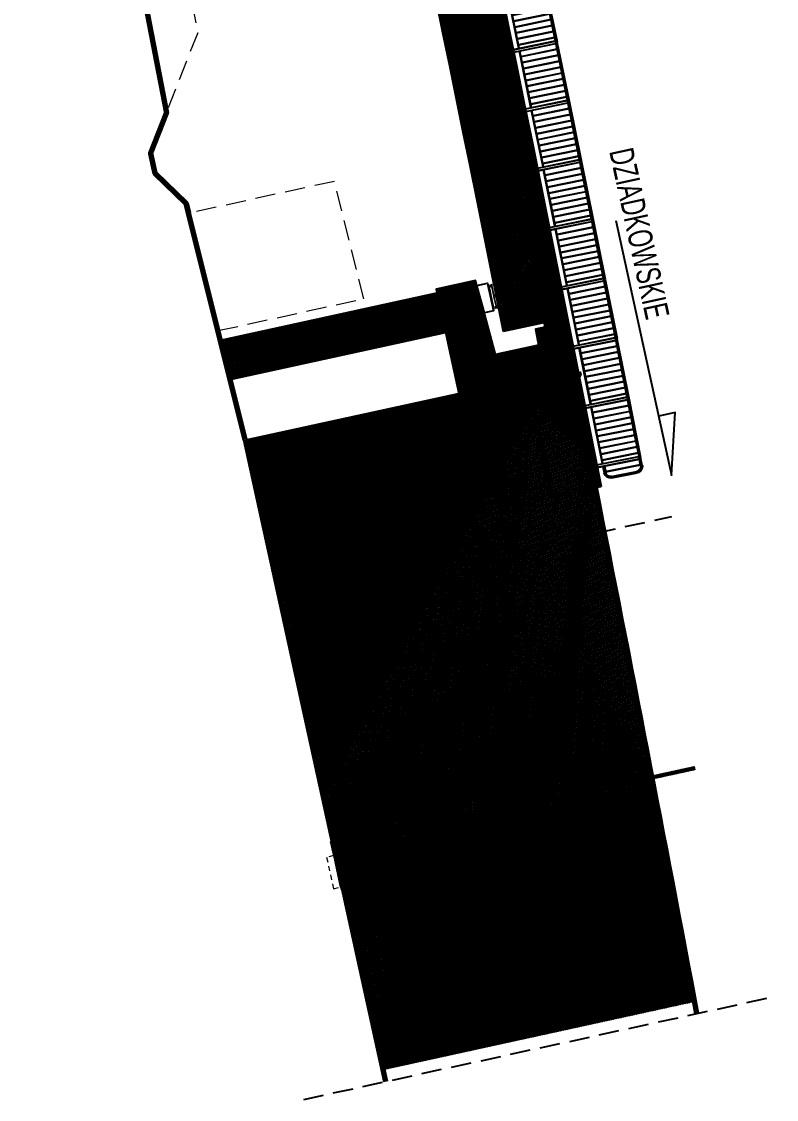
# Model space of a CAD drawing. Header units: metres. Extents: x 8416582 to 8417409, y 5771873 to 5772737.
# Drawn here: x 8416877.76 to 8416896.48, y 5772224.93 to 5772251.65 of the extents above; entities that cross this region are included whole.
import ezdxf

# ---------------------------------------------------------------- set-up
doc = ezdxf.new("R2010")
doc.units = ezdxf.units.M
doc.linetypes.add('DASHED', pattern=[0.75, 0.5, -0.25])
doc.linetypes.add('HIDDEN', pattern=[0.375, 0.25, -0.125])
for name, color, linetype in [('AII_M_balustrady', 8, 'Continuous'), ('AII_M_konstrukcja beton', 3, 'Continuous'), ('AII_M_opisy kierunki', 1, 'Continuous'), ('AII_M_podpory', 1, 'Continuous'), ('AII_M_schody', 7, 'Continuous'), ('AII_M_wyposażenie', 8, 'Continuous')]:
    doc.layers.add(name, color=color, linetype=linetype)
for name, color, linetype, lineweight in [('AII_M_konstrukcja 0.09', 6, 'Continuous', 9), ('AII_M_konstrukcja 0.25', 1, 'Continuous', 25), ('AII_M_kreskowanie', 8, 'Continuous', 0), ('AII_M_kreskowanie skarp', 8, 'Continuous', 0), ('AII_M_linie przerywane', 9, 'DASHED', 18), ('AII_M_nawierzchnia', 9, 'Continuous', 18), ('AII_M_skrajnia', 9, 'DASHED', 18), ('AII_M_teren projektowany', 4, 'Continuous', 70), ('AII_M_wymiary', 1, 'Continuous', 25), ('AII_M_wyposazenie', 1, 'Continuous', 25)]:
    doc.layers.add(name, color=color, linetype=linetype, lineweight=lineweight)
doc.styles.add('CDMSTYLE', font='CDMSIMPL.shx', dxfattribs={"width": 0.7, "bigfont": 'CDMBIGPL.shx'})
pattern_1 = [(327.3200789319986, (8416670.34808009, 5772229.486566445), (0.01714326598481546, 0.02672397671331626), []), (57.32007893199864, (8416670.34808009, 5772229.486566445), (-0.02672397671331625, 0.01714326598481546), [])]
pattern_2 = [(327.3200789319986, (8416685.994921481, 5772157.348133698), (0.01714326598481546, 0.02672397671331626), []), (57.32007893199864, (8416685.994921481, 5772157.348133698), (-0.02672397671331625, 0.01714326598481546), [])]
pattern_3 = [(327.3200789319986, (8416672.33843919, 5772224.031028537), (0.01714326598481545, 0.02672397671331625), []), (57.32007893199859, (8416672.33843919, 5772224.031028537), (-0.02672397671331625, 0.01714326598481545), [])]
pattern_4 = [(353.9685371248761, (8416672.33843919, 5772224.031028537), (0.003336117599007803, 0.031574242973753), []), (83.96853712487615, (8416672.33843919, 5772224.031028537), (-0.031574242973753, 0.003336117599007805), [])]

# ---------------------------------------------------------------- blocks, each defined once
blk = doc.blocks.new('*U208')
at = {"layer": 'AII_M_opisy kierunki', "color": 0, "lineweight": -2}
blk.add_lwpolyline([(-32.33854440901595, -4.559509416240481e-09), (0, 0), (-7.499999993015079, 2.099999998463323), (-7.499999993015079, 2.099999998463323), (-7.49999999650754, -3.492454809598492e-09)], dxfattribs=at)
at = {"layer": 'AII_M_opisy kierunki', "color": 2, "lineweight": -2, "style": 'CDMSTYLE', "width": 0.7}
blk.add_attdef('KIERUNEK', (-40.89999999484444, 0.9999999986605992), '', height=3, dxfattribs=at)
blk = doc.blocks.new('Łożysko_garnkowe')
at = {"layer": 'AII_M_podpory', "color": 0, "linetype": 'Continuous', "lineweight": -2, "ltscale": 0.01}
for p, q in [((-0.3099999987241213, -4.811829823481162e-10), (0.3099999987241213, 4.811829545925406e-10)), ((0.3099999987241213, 4.811829545925406e-10), (0.3099999991944389, -0.04299999960381132)), ((-0.3099999982538036, -0.04300000056617723), (-0.3099999987241213, -4.811829823481162e-10)), ((-0.02999999922595438, -0.04300000013156043), (-0.3099999982538036, -0.04300000056617723)), ((-0.3009999976371174, -0.0490000005380281), (-0.3009999984846206, -0.04300000069190565)), ((-0.3009999976371174, -0.0490000005380281), (-0.0329999992328344, -0.0489999999357731)), ((-0.2599999979497668, -0.08499999987708355), (-0.299999997544796, -0.08499999993917175)), ((-0.2999999981423944, -0.1499999995139247), (-0.299999997544796, -0.08499999993917175)), ((-0.2999999981423944, -0.1499999995139247), (0.2999999985770112, -0.1499999995139247)), ((-0.2919999988411657, -0.05200000058681732), (-0.2449999988047792, -0.05200000093295878)), ((-0.2919999981193909, -0.06700000020212299), (-0.2919999988411657, -0.05200000058681732)), ((-0.2919999981193909, -0.06700000020212299), (-0.2569999987065709, -0.06700000038062627)), ((-0.2799999977472815, -0.08499999990812766), (-0.2799999984271466, -0.06700000036976089)), ((-0.2599999979497668, -0.08499999987708355), (-0.2569999989580277, -0.08499999991899272)), ((-0.2599999983797272, -0.1379999997595922), (-0.2599999979497668, -0.08499999987708355)), ((-0.2599999986404974, -0.09000000005929251), (-0.2569999987174363, -0.09000000010120199)), ((0.2599999985535735, -0.1140000004992796), (-0.2599999980444511, -0.1139999994437814)), ((-0.2599999983797272, -0.1379999997595922), (0.25999999914962, -0.1379999989524465)), ((-0.2569999987174363, -0.09000000010120199), (-0.2569999987065709, -0.06700000038062627)), ((-0.2449999979153666, -0.05500000085602016), (-0.2449999987628697, -0.04900000100989771)), ((-0.04399999934498507, -0.05500000086998988), (-0.2449999979153666, -0.05500000085602016)), ((-0.04400000023439771, -0.05200000094692853), (-0.04399999926116582, -0.04900000009254563)), ((-0.04400000023439771, -0.05200000094692853), (-0.02499999916947354, -0.05199999966015219)), ((-0.04400000023439771, -0.05200000094692853), (-0.04399999938689455, -0.05800000079305097)), ((0.04399999990843469, -0.05799999953887046), (-0.04399999938689455, -0.05800000079305097)), ((-0.03299999914901545, -0.04300000008965095), (-0.0329999992328344, -0.0489999999357731)), ((0.02999999993143048, -0.01650000092725308), (-0.03000000039243528, -0.01650000008906297)), ((-0.03000000039243528, -0.01650000008906297), (-0.02999999922595438, -0.04300000013156043)), ((-0.02499999996963484, -0.02150000096200287), (-0.02999999922052169, -0.02150000027127255)), ((-0.02499999851521969, -0.03849999954071642), (-0.02999999962875107, -0.0384999997813076)), ((0.02499999998981299, -0.02150000041873171), (-0.02499999996963484, -0.02150000096200287)), ((-0.02499999996963484, -0.02150000096200287), (-0.02499999916947354, -0.05199999966015219)), ((0.02499999998981299, -0.02150000041873171), (0.03000000017202256, -0.02149999924681814)), ((0.02499999998981299, -0.02150000041873171), (0.02499999985865188, -0.05200000004820284)), ((0.02499999958158362, -0.03849999992876678), (0.02999999976379258, -0.0385000006194974)), ((0.04399999999225364, -0.05199999969274831), (0.02499999985865188, -0.05200000004820284)), ((0.02999999993143048, -0.01650000092725308), (0.03000000016658927, -0.04300000096975024)), ((0.3099999991944389, -0.04299999960381132), (0.03000000016658927, -0.04300000096975024)), ((0.03300000008965066, -0.04300000008033759), (0.0330000000058317, -0.04899999992645974)), ((0.3009999984101143, -0.04900000025552685), (0.0330000000058317, -0.04899999992645974)), ((0.04399999999225364, -0.05199999969274831), (0.04400000003416311, -0.04899999976968722)), ((0.04399999999225364, -0.05199999969274831), (0.04399999990843469, -0.05799999953887046)), ((0.2449999985207257, -0.0549999996297791), (0.04399999995034416, -0.05499999961580937)), ((0.2449999985207257, -0.0549999996297791), (0.2449999986045446, -0.04899999978365695)), ((0.2919999985990215, -0.05200000005285951), (0.2449999994939572, -0.05199999970671833)), ((0.2919999983894742, -0.06699999966816489), (0.2569999989766538, -0.06700000042098372)), ((0.2569999998971106, -0.09000000014155975), (0.2569999989766538, -0.06700000042098372)), ((0.2599999986482584, -0.08499999906993755), (0.256999998725197, -0.08499999995935018)), ((0.2599999988888496, -0.09000000018346893), (0.2569999998971106, -0.09000000014155975)), ((0.2599999986482584, -0.08499999906993755), (0.2999999991746098, -0.08499999900784964)), ((0.25999999914962, -0.1379999989524465), (0.2599999986482584, -0.08499999906993755)), ((0.2799999984457731, -0.08499999903889344), (0.2799999986972299, -0.06699999950052699)), ((0.2919999983894742, -0.06699999966816489), (0.2919999985990215, -0.05200000005285951)), ((0.2999999985770112, -0.1499999995139247), (0.2999999991746098, -0.08499999900784964)), ((0.3009999984101143, -0.04900000025552685), (0.3009999984939336, -0.0429999994780826))]:
    blk.add_line(p, q, dxfattribs=at)
blk = doc.blocks.new('*U285')
at = {"layer": 'AII_M_konstrukcja 0.09'}
blk.add_lwpolyline([(0, 0), (-4.440889490697764e-06, 0.5998903568771993)], dxfattribs=at)
blk = doc.blocks.new('*U286')
at = {"layer": 'AII_M_konstrukcja 0.09', "color": 0, "linetype": 'ByBlock', "lineweight": -2, "transparency": 16777216}
for p, rotation in [((8419874.874146769, 5772253.223865019), 254.9554988798869), ((8419874.61426607, 5772252.258224307), 254.9185338608501), ((8419874.353762431, 5772251.292751458), 254.8815688418231), ((8419874.092635961, 5772250.327446879), 254.844603822806), ((8419873.830886766, 5772249.362310968), 254.8076388037889), ((8419873.56851496, 5772248.397344129), 254.7706737847521), ((8419873.30552065, 5772247.432546765), 254.7337087657054), ((8419873.041903943, 5772246.467919273), 254.6967437466685), ((8419872.777664952, 5772245.503462058), 254.6597787276318), ((8419872.512803784, 5772244.53917552), 254.6228137085949), ((8419872.247320551, 5772243.57506006), 254.585848689558)]:
    blk.add_blockref('*U285', p, dxfattribs=dict(at, rotation=rotation))
blk = doc.blocks.new('*U280')
at = {"layer": 'AII_M_schody', "color": 0, "linetype": 'Continuous', "lineweight": 5, "ltscale": 0.5}
blk.add_line((0.3999999359249499, -8.099999999534337), (-0.4000000629574604, -8.099999937446174), dxfattribs=at)
at = {"layer": 'AII_M_schody', "color": 0, "linetype": 'HIDDEN', "lineweight": 5, "ltscale": 0.5}
for p, q in [((-0.4000000629574604, -8.099999937446174), (-0.400000063888783, -8.279999937446174)), ((-0.400000063888783, -8.279999937446174), (0.3999999359249499, -8.279999999534338)), ((0.3999999359249499, -8.279999999534338), (0.3999999359249499, -8.099999999534337))]:
    blk.add_line(p, q, dxfattribs=at)
at = {"layer": 'AII_M_schody', "color": 0, "linetype": 'Continuous', "lineweight": 5}
for points in [[(-0.6499999934621099, 1.100000067210438), (-0.5699999934621098, 1.100000067210438), (-0.5700000560470436, -7.919999885447328), (-0.6500000560470437, -7.919999885447328)], [(-0.4600000577101259, -8.099999969421578), (-0.4599999934621097, 6.721043765978152e-08), (-0.3999999999068651, 6.255382611897176e-08), (-0.4000000622922298, -8.099999905470767)], [(0.3999999989755452, -0.1799999995343387), (0.400000000093135, 4.656612873077393e-10), (-0.3999999999068651, 6.255382611897176e-08), (-0.4000000008381877, -0.1799999374461739)], [(0.4599999245574923, -8.100000001862643), (0.4600000055693094, -4.190951585769653e-09), (0.3999999989755452, 4.656612873077393e-10), (0.3999999188950515, -8.09999999720603)], [(0.4000000003725289, -0.3599999995343388), (0.4000000014901187, -0.1799999995343388), (-0.3999999985098813, -0.1799999374461739), (-0.3999999994412039, -0.3599999374461739)], [(0.3999999994412063, -0.5399999995343387), (0.4000000005587961, -0.3599999995343388), (-0.3999999994412039, -0.3599999374461739), (-0.4000000003725265, -0.5399999374461739)], [(0.3999999979510889, -0.7199999995343387), (0.3999999990686787, -0.5399999995343387), (-0.4000000009313214, -0.5399999374461739), (-0.400000001862644, -0.7199999374461739)], [(0.3999999964609714, -0.8999999995343386), (0.3999999975785612, -0.7199999995343387), (-0.4000000024214388, -0.7199999374461739), (-0.4000000033527614, -0.8999999374461738)], [(0.3999999949708539, -1.079999999534339), (0.3999999960884437, -0.8999999995343388), (-0.4000000039115563, -0.899999937446174), (-0.4000000048428789, -1.079999937446174)], [(0.3999999934807364, -1.259999999534339), (0.3999999945983262, -1.079999999534339), (-0.4000000054016738, -1.079999937446174), (-0.4000000063329964, -1.259999937446174)], [(0.399999991990619, -1.439999999534339), (0.3999999931082088, -1.259999999534339), (-0.4000000068917913, -1.259999937446174), (-0.4000000078231138, -1.439999937446174)], [(0.3999999905005015, -1.619999999534339), (0.3999999916180913, -1.439999999534339), (-0.4000000083819087, -1.439999937446174), (-0.4000000093132313, -1.619999937446174)], [(0.399999989010384, -1.799999999534339), (0.3999999901279738, -1.619999999534339), (-0.4000000098720262, -1.619999937446174), (-0.4000000108033488, -1.799999937446174)], [(0.3999999875202666, -1.979999999534339), (0.3999999886378564, -1.799999999534339), (-0.4000000113621437, -1.799999937446174), (-0.4000000122934663, -1.979999937446174)], [(0.3999999860301491, -2.159999999534339), (0.3999999871477389, -1.979999999534339), (-0.4000000128522612, -1.979999937446174), (-0.4000000137835837, -2.159999937446174)], [(0.3999999845400316, -2.339999999534339), (0.3999999856576214, -2.159999999534338), (-0.4000000143423786, -2.159999937446174), (-0.4000000152737012, -2.339999937446174)], [(0.3999999830499141, -2.519999999534338), (0.3999999841675039, -2.339999999534339), (-0.4000000158324961, -2.339999937446174), (-0.4000000167638187, -2.519999937446173)], [(0.3999999815597967, -2.699999999534339), (0.3999999826773865, -2.519999999534339), (-0.4000000173226136, -2.519999937446174), (-0.4000000182539362, -2.699999937446174)], [(0.3999999800696792, -2.879999999534339), (0.399999981187269, -2.699999999534338), (-0.4000000188127311, -2.699999937446174), (-0.4000000197440536, -2.879999937446174)], [(0.3999999785795617, -3.059999999534339), (0.3999999796971515, -2.879999999534339), (-0.4000000203028485, -2.879999937446174), (-0.4000000212341711, -3.059999937446174)], [(0.3999999770894442, -3.239999999534338), (0.399999978207034, -3.059999999534338), (-0.400000021792966, -3.059999937446173), (-0.4000000227242886, -3.239999937446174)], [(0.3999999755993268, -3.419999999534339), (0.3999999767169166, -3.239999999534338), (-0.4000000232830835, -3.239999937446174), (-0.4000000242144061, -3.419999937446174)], [(0.3999999741092093, -3.599999999534339), (0.3999999752267991, -3.419999999534339), (-0.400000024773201, -3.419999937446174), (-0.4000000257045235, -3.599999937446174)], [(0.3999999726190918, -3.779999999534339), (0.3999999737366816, -3.599999999534338), (-0.4000000262633184, -3.599999937446174), (-0.400000027194641, -3.779999937446174)], [(0.3999999711289743, -3.959999999534339), (0.3999999722465641, -3.779999999534339), (-0.4000000277534359, -3.779999937446174), (-0.4000000286847585, -3.959999937446174)], [(0.3999999696388569, -4.139999999534338), (0.3999999707564467, -3.959999999534338), (-0.4000000292435534, -3.959999937446173), (-0.400000030174876, -4.139999937446174)], [(0.3999999681487394, -4.319999999534339), (0.3999999692663292, -4.139999999534339), (-0.4000000307336709, -4.139999937446174), (-0.4000000316649934, -4.319999937446174)], [(0.3999999666586219, -4.499999999534339), (0.3999999677762117, -4.319999999534339), (-0.4000000322237883, -4.319999937446174), (-0.4000000331551109, -4.499999937446174)], [(0.3999999651685044, -4.679999999534338), (0.3999999662860942, -4.499999999534339), (-0.4000000337139058, -4.499999937446174), (-0.4000000346452284, -4.679999937446174)], [(0.399999963678387, -4.859999999534339), (0.3999999647959768, -4.679999999534339), (-0.4000000352040233, -4.679999937446174), (-0.4000000361353458, -4.859999937446174)], [(0.3999999621882695, -5.039999999534339), (0.3999999633058593, -4.859999999534339), (-0.4000000366941407, -4.859999937446174), (-0.4000000376254633, -5.039999937446174)], [(0.399999960698152, -5.219999999534338), (0.3999999618157418, -5.039999999534339), (-0.4000000381842582, -5.039999937446174), (-0.4000000391155808, -5.219999937446174)], [(0.3999999592080346, -5.399999999534338), (0.3999999603256243, -5.219999999534338), (-0.4000000396743757, -5.219999937446174), (-0.4000000406056983, -5.399999937446173)], [(0.3999999577179171, -5.579999999534339), (0.3999999588355069, -5.399999999534339), (-0.4000000411644932, -5.399999937446174), (-0.4000000420958157, -5.579999937446174)], [(0.3999999562277996, -5.759999999534338), (0.3999999573453894, -5.579999999534339), (-0.4000000426546106, -5.579999937446174), (-0.4000000435859332, -5.759999937446174)], [(0.3999999547376821, -5.939999999534338), (0.3999999558552719, -5.759999999534338), (-0.4000000441447281, -5.759999937446174), (-0.4000000450760507, -5.939999937446173)], [(0.3999999532475647, -6.119999999534339), (0.3999999543651545, -5.939999999534339), (-0.4000000456348456, -5.939999937446174), (-0.4000000465661682, -6.119999937446174)], [(0.3999999517574472, -6.299999999534339), (0.399999952875037, -6.119999999534339), (-0.4000000471249631, -6.119999937446174), (-0.4000000480562856, -6.299999937446174)], [(0.3999999502673297, -6.479999999534338), (0.3999999513849195, -6.299999999534339), (-0.4000000486150805, -6.299999937446174), (-0.4000000495464031, -6.479999937446173)], [(0.3999999487772122, -6.659999999534339), (0.399999949894802, -6.479999999534339), (-0.400000050105198, -6.479999937446174), (-0.4000000510365206, -6.659999937446174)], [(0.3999999472870948, -6.839999999534339), (0.3999999484046846, -6.659999999534339), (-0.4000000515953155, -6.659999937446174), (-0.4000000525266381, -6.839999937446174)], [(0.3999999457969773, -7.019999999534338), (0.3999999469145671, -6.839999999534339), (-0.400000053085433, -6.839999937446174), (-0.4000000540167555, -7.019999937446173)], [(0.3999999443068598, -7.199999999534339), (0.3999999454244496, -7.019999999534339), (-0.4000000545755504, -7.019999937446174), (-0.400000055506873, -7.199999937446174)], [(0.3999999428167423, -7.379999999534339), (0.3999999439343321, -7.199999999534339), (-0.4000000560656679, -7.199999937446174), (-0.4000000569969905, -7.379999937446174)], [(0.3999999413266249, -7.559999999534338), (0.3999999424442147, -7.379999999534339), (-0.4000000575557854, -7.379999937446174), (-0.400000058487108, -7.559999937446173)], [(0.3999999398365074, -7.739999999534338), (0.3999999409540972, -7.559999999534338), (-0.4000000590459029, -7.559999937446173), (-0.4000000599772254, -7.739999937446173)], [(0.3999999383463899, -7.919999999534339), (0.3999999394639797, -7.739999999534339), (-0.4000000605360203, -7.739999937446174), (-0.4000000614673429, -7.919999937446174)], [(-0.4600000577101259, -8.099999969421578), (-0.7600000577101259, -8.099999969421578), (-0.7600000577101259, -7.919999885447328), (-0.4600000577101259, -7.919999885447328)], [(0.3999999368562724, -8.099999999534338), (0.3999999379738622, -7.919999999534339), (-0.4000000620261378, -7.919999937446174), (-0.4000000629574604, -8.099999937446174)]]:
    blk.add_lwpolyline(points, close=True, dxfattribs=at)
for points in [[(-0.6499999934621099, -0.3600001007380624), (-0.75999999346211, -0.3600001007380624), (-0.75999999346211, -0.1800000167638124), (-0.6499999934621099, -0.1800000167638124)], [(-0.5699999934621098, -0.1800000167638124), (-0.45999999346211, -0.1800000167638124), (-0.45999999346211, -0.3600001007380624), (-0.5699999934621098, -0.3600001007380624)], [(-0.6499999934621099, -1.440000100738063), (-0.75999999346211, -1.440000100738063), (-0.75999999346211, -1.260000016763812), (-0.6499999934621099, -1.260000016763812)], [(-0.5699999934621098, -1.260000016763812), (-0.45999999346211, -1.260000016763812), (-0.45999999346211, -1.440000100738063), (-0.5699999934621098, -1.440000100738063)], [(-0.6500000024028147, -2.520000100738063), (-0.7600000024028148, -2.520000100738063), (-0.7600000024028148, -2.340000016763812), (-0.6500000024028147, -2.340000016763812)], [(-0.5700000024028147, -2.340000016763812), (-0.4600000024028149, -2.340000016763812), (-0.4600000024028149, -2.520000100738063), (-0.5700000024028147, -2.520000100738063)], [(-0.6500000113435196, -3.600000100738063), (-0.7600000113435197, -3.600000100738063), (-0.7600000113435197, -3.420000016763812), (-0.6500000113435196, -3.420000016763812)], [(-0.5700000113435195, -3.420000016763812), (-0.4600000113435197, -3.420000016763812), (-0.4600000113435197, -3.600000100738063), (-0.5700000113435195, -3.600000100738063)], [(-0.6500000202842244, -4.680000100738063), (-0.7600000202842245, -4.680000100738063), (-0.7600000202842245, -4.500000016763813), (-0.6500000202842244, -4.500000016763813)], [(-0.5700000202842244, -4.500000016763813), (-0.4600000202842245, -4.500000016763813), (-0.4600000202842245, -4.680000100738063), (-0.5700000202842244, -4.680000100738063)], [(-0.6500000292249293, -5.760000100738063), (-0.7600000292249294, -5.760000100738063), (-0.7600000292249294, -5.580000016763813), (-0.6500000292249293, -5.580000016763813)], [(-0.5700000292249292, -5.580000016763813), (-0.4600000292249294, -5.580000016763813), (-0.4600000292249294, -5.760000100738063), (-0.5700000292249292, -5.760000100738063)], [(-0.6500000381656341, -6.840000100738063), (-0.7600000381656342, -6.840000100738063), (-0.7600000381656342, -6.660000016763813), (-0.6500000381656341, -6.660000016763813)], [(-0.570000038165634, -6.660000016763813), (-0.4600000381656342, -6.660000016763813), (-0.4600000381656342, -6.840000100738063), (-0.570000038165634, -6.840000100738063)], [(-0.650000047106339, -7.920000100738063), (-0.7600000471063391, -7.920000100738063), (-0.7600000471063391, -7.740000016763813), (-0.650000047106339, -7.740000016763813)], [(-0.5700000471063389, -7.740000016763813), (-0.4600000471063391, -7.740000016763813), (-0.4600000471063391, -7.920000100738063), (-0.5700000471063389, -7.920000100738063)]]:
    blk.add_lwpolyline(points, dxfattribs=at)
blk = doc.blocks.new('baluastrada_segment skrajny_P')
at = {"layer": 'AII_M_balustrady'}
for p, q in [((-0.182578356936574, 1.093999999575317), (0.0350000374019146, 1.094000001437962)), ((-0.1649999637156725, 1.099999999627471), (0.03500003926455975, 1.100000001490116)), ((-0.324999962002039, 0.2999999988824129), (-0.3249999629333615, 0.9400000004097819)), ((-0.3199999611824751, 0.2999999988824129), (-0.3199999611824751, 0.9399999985471368)), ((-0.2899999618530273, 0.2999999979510903), (-0.2899999637156725, 0.9399999994784594)), ((-0.2849999610334635, 0.2999999970197678), (-0.2849999610334635, 0.9399999994784594)), ((-0.1699629472568631, 1.066000000573695), (0.03500003926455975, 1.065999999642372)), ((-0.16500099375844, 1.060000000521541), (0.03500003833323717, 1.060000001452863)), ((-0.1470000017434359, 0.1799999997019768), (-0.1470000026747584, 1.060000000521541)), ((-0.1390000004321337, 0.1799999959766865), (-0.1390000004321337, 1.059999998658895)), ((-1.862645149230957e-09, 0.1800000006332994), (-0.1649999599903822, 0.1799999950453639)), ((-2.793967723846436e-09, 0.1749999970197678), (-0.1649999599903822, 0.1749999970197678)), ((-9.313225746154785e-10, 0.1449999995529652), (-0.1649999618530273, 0.1449999967589974)), ((0, 0.1399999996647239), (-0.1649999599903822, 0.1400000005960464))]:
    blk.add_line(p, q, dxfattribs=at)
for centre, radius, start, end in [((-0.1649999627843499, 0.9400000013411045), 0.16, 90.00001253980045, 180.0000125931613), ((-0.1649999627843499, 0.9400000013411045), 0.155, 96.51187196312223, 180.0000125931613), ((-0.1629686672240496, 0.939158609136939), 0.1270340836794615, 93.15621536131879, 179.6205111679378), ((-0.1649999627843499, 0.9400000013411045), 0.12, 90.00001253980045, 180.0000125931613), ((-0.1649999609217048, 0.2999999998137355), 0.16, 180.0000125931613, 270.0000125398004), ((-0.1649999609217048, 0.2999999998137355), 0.155, 180.0000125931613, 270.0000125398004), ((-0.1649999609217048, 0.2999999998137355), 0.125, 180.0000125931613, 270.0000125398004), ((-0.1649999609217048, 0.2999999998137355), 0.12, 180.0000125931613, 270.0000125398004)]:
    blk.add_arc(centre, radius, start, end, dxfattribs=at)
blk = doc.blocks.new('balustrada_segment posredni')
at = {"layer": 'AII_M_balustrady'}
for p, q in [((-0.03565875347703695, 1.099978847429156), (1.464340982027352, 1.100877106189728)), ((-0.03565516229718924, 1.093978848308325), (1.4643445732072, 1.094877103343606)), ((-0.03563839104026556, 1.06597884837538), (1.464361348189414, 1.06687711365521)), ((-0.03563480265438557, 1.059978854842484), (1.464364934712648, 1.060877113603055)), ((0.1413650950416923, 1.060084844939411), (0.1419098330661654, 0.1504317689687014)), ((0.1493650935590267, 1.06008963752538), (0.1499098315834999, 0.1504365559667349)), ((0.291365067474544, 1.060174672864377), (0.2919098073616624, 0.1505215913057327)), ((0.2993650650605559, 1.060179464519024), (0.2999098040163517, 0.1505263820290565)), ((0.441365041770041, 1.060264499858022), (0.4419097788631916, 0.1506114192306995)), ((0.4493650421500206, 1.060269289650023), (0.4499097773805261, 0.1506162099540234)), ((0.5913650151342154, 1.060354322195053), (0.591909752227366, 0.1507012452930212)), ((0.5993650145828724, 1.060359116643667), (0.5999097507447004, 0.150706036016345)), ((0.7413649884983897, 1.060444148257375), (0.7419097246602178, 0.1507910704240203)), ((0.7493649870157242, 1.060448942705989), (0.7499097222462296, 0.1507958602160215)), ((0.8913649609312415, 1.060533978976309), (0.8919096970930696, 0.1508808974176645)), ((0.8993649603798985, 1.060538766905665), (0.899909695610404, 0.1508856881409883)), ((1.041364935226738, 1.060623805038631), (1.041909672319889, 0.150970721617341)), ((1.049364934675395, 1.060628595761955), (1.049909667111933, 0.1509755132719874)), ((1.19136490765959, 1.060713628306985), (1.191909644752741, 0.1510605495423079)), ((1.199364903382957, 1.060718421824276), (1.199909643270075, 0.1510653402656317)), ((1.341364880092442, 1.060803453437984), (1.341909617185593, 0.1511503728106618)), ((1.349364877678454, 1.060808249749243), (1.349909615702927, 0.151155162602663)), ((1.429999670945108, 0.0008563399314880371), (1.429364901967347, 1.060856155119836)), ((1.43499833252281, 0.0008593359962105751), (1.434363562613726, 1.060859149321914)), ((1.495001072995365, 0.0008952710777521133), (1.494366304017603, 1.060895081609488)), ((1.499999733641744, 0.0008982615545392036), (1.49936496373266, 1.060898075811565)), ((1.429909845814109, 0.1508563160896301), (-8.982326835393906e-05, 0.1499999724328518)), ((1.429915833286941, 0.1408563163131475), (-8.383393287658691e-05, 0.1399999754503369))]:
    blk.add_line(p, q, dxfattribs=at)

msp = doc.modelspace()

# ---------------------------------------------------------------- hatches: boundary and pattern name
at = {"layer": 'AII_M_kreskowanie', "lineweight": 0, "true_color": 0x818979}
h = msp.add_hatch(dxfattribs=at)
h.set_pattern_fill('ANSI37', color=8, scale=0.01, angle=26.64845819287752)
h.set_pattern_definition(pattern_1)
edge = h.paths.add_edge_path()
edge.add_ellipse((8415370.887004808, 5771939.824582326), major_axis=(-1511.714484578031, -342.3730671593304), ratio=0.9999999998678372, start_angle=178.56332756057, end_angle=180.5522617045079)
edge.add_line((8416879.23125681, 5772296.75261071), (8416878.223022882, 5772296.532410008))
edge.add_ellipse((8415369.878770879, 5771939.604381631), major_axis=(-1511.714484578031, -342.3730671593304), ratio=0.9999999998678372, start_angle=180.5303924621365, end_angle=180.5522617042739, ccw=False)
edge.add_line((8416878.359148968, 5772295.956663683), (8416878.363783417, 5772295.957675858))
edge.add_line((8416878.363783417, 5772295.957675857), (8416878.423800912, 5772295.68287349))
edge.add_ellipse((8415369.878770879, 5771939.604381631), major_axis=(-1511.714484578031, -342.3730671593304), ratio=0.9999999998678372, start_angle=179.5799738274306, end_angle=180.5199934616161, ccw=False)
edge.add_ellipse((8415369.878770879, 5771939.604381631), major_axis=(-1511.714484578031, -342.3730671593304), ratio=0.9999999998678372, start_angle=179.5356158034389, end_angle=179.5799738274306, ccw=False)
edge.add_ellipse((8415369.878770879, 5771939.604381631), major_axis=(-1511.714484578031, -342.3730671593304), ratio=0.9999999998678372, start_angle=178.5966590707858, end_angle=179.5356158034389, ccw=False)
edge.add_line((8416889.524714662, 5772244.852158936), (8416889.590860203, 5772244.54929805))
edge.add_line((8416889.590860203, 5772244.549298049), (8416889.58574251, 5772244.548180332))
edge.add_ellipse((8415369.878770879, 5771939.604381631), major_axis=(-1511.714484578031, -342.3730671593304), ratio=0.9999999998678372, start_angle=178.5633275603199, end_angle=178.5851982806215, ccw=False)
edge.add_line((8416889.702033745, 5772243.968061544), (8416890.710267672, 5772244.188262245))
h = msp.add_hatch(dxfattribs=at)
h.set_pattern_fill('ANSI37', color=8, scale=0.01, angle=26.64845819287752)
h.set_pattern_definition(pattern_1)
edge = h.paths.add_edge_path()
edge.add_ellipse((8415370.887004808, 5771939.824582326), major_axis=(-1511.714484578029, -342.3730671593299), ratio=0.9999999998678372, start_angle=178.4614108673021, end_angle=178.5589969089456)
edge.add_line((8416890.733268395, 5772244.073386856), (8416890.506611155, 5772244.023884374))
edge.add_line((8416890.506611155, 5772244.023884374), (8416890.577812588, 5772243.629288083))
edge.add_line((8416890.577812588, 5772243.629288083), (8416889.514360739, 5772243.397027656))
edge.add_line((8416889.514360739, 5772243.397027656), (8416889.146541476, 5772244.753099008))
edge.add_line((8416889.146541476, 5772244.753099008), (8416889.015430821, 5772245.236250121))
edge.add_line((8416889.015430821, 5772245.236250121), (8416888.038459962, 5772245.02287735))
edge.add_line((8416888.038459962, 5772245.02287735), (8416888.604887204, 5772242.42937442))
edge.add_line((8416888.604887204, 5772242.42937442), (8416890.064921716, 5772242.748249451))
edge.add_line((8416890.064921716, 5772242.748249451), (8416890.19161459, 5772242.981044263))
edge.add_line((8416890.19161459, 5772242.981044263), (8416890.484717447, 5772243.044990515))
edge.add_line((8416890.484717447, 5772243.044990515), (8416890.606711602, 5772242.355202061))
edge.add_line((8416890.606711602, 5772242.355202061), (8416890.508865364, 5772242.199085135))
edge.add_line((8416890.508865364, 5772242.199085135), (8416891.24925957, 5772241.484348106))
h = msp.add_hatch(dxfattribs=at)
h.set_pattern_fill('ANSI37', color=8, scale=0.01, angle=26.64845819287752)
h.set_pattern_definition(pattern_1)
h.paths.add_polyline_path([(8416888.273596754, 5772243.946255459), (8416888.059797237, 5772244.92518026), (8416882.68914254, 5772243.752216429), (8416882.932081878, 5772242.779655833)])
h = msp.add_hatch(dxfattribs=at)
h.set_pattern_fill('ANSI37', color=8, scale=0.01, angle=26.64845819287752)
h.set_pattern_definition(pattern_1)
h.paths.add_polyline_path([(8416890.606711602, 5772242.355202061), (8416890.484717445, 5772243.044990515), (8416890.257002229, 5772242.681640247), (8416890.298297925, 5772242.492558163), (8416890.113161858, 5772242.452123581), (8416890.105191983, 5772242.439406575), (8416890.145578727, 5772242.254489538)])
h.paths.add_polyline_path([(8416890.484717445, 5772243.044990515), (8416890.191614587, 5772242.981044263), (8416890.202283226, 5772242.932195724), (8416890.226090098, 5772242.916923762), (8416890.21081814, 5772242.893116887), (8416890.234286511, 5772242.785649522), (8416890.257002229, 5772242.681640247)], flags=17)
h.paths.add_polyline_path([(8416890.257002229, 5772242.681640247), (8416890.234286511, 5772242.785649522), (8416890.21081814, 5772242.893116887), (8416890.226090098, 5772242.916923762), (8416890.202283226, 5772242.932195724), (8416890.191614587, 5772242.981044263), (8416889.310338123, 5772241.362103404), (8416889.456255648, 5772241.215930217), (8416890.105191983, 5772242.439406575), (8416890.102903843, 5772242.449883183), (8416890.113161858, 5772242.452123581)])
h.paths.add_polyline_path([(8416890.298297925, 5772242.492558163), (8416890.257002229, 5772242.681640247), (8416890.113161858, 5772242.452123581)], flags=17)
h.paths.add_polyline_path([(8416890.606711602, 5772242.355202061), (8416890.145578727, 5772242.254489538), (8416890.105191983, 5772242.439406575), (8416889.456255648, 5772241.215930217), (8416889.801574478, 5772240.882577858)])
h.paths.add_polyline_path([(8416889.80157448, 5772240.882577859), (8416889.456255648, 5772241.215930219), (8416885.079420635, 5772233.163009901), (8416885.222594058, 5772232.507461118)])
h.paths.add_polyline_path([(8416889.456255648, 5772241.215930219), (8416889.310338123, 5772241.362103404), (8416885.01325806, 5772233.465948779), (8416885.079420635, 5772233.163009901)])
at = {"layer": 'AII_M_kreskowanie', "lineweight": 0, "true_color": 0xc5c7c4}
h = msp.add_hatch(dxfattribs=at)
h.set_pattern_fill('ANSI37', color=9, scale=0.01, angle=26.64845819287752)
h.set_pattern_definition([(327.3200789319986, (8416704.214025112, 5772177.407118484), (0.01714326598481546, 0.02672397671331626), []), (57.32007893199864, (8416704.214025112, 5772177.407118484), (-0.02672397671331625, 0.01714326598481546), [])])
h.paths.add_polyline_path([(8416891.1269337, 5772242.865001936), (8416891.124885043, 5772242.782668774), (8416885.804384828, 5772233.030707755), (8416885.747029347, 5772233.018181181)])
h = msp.add_hatch(dxfattribs=at)
h.set_pattern_fill('ANSI37', color=9, scale=0.01, angle=26.64845819287752)
h.set_pattern_definition([(327.3200789319986, (8416704.701037679, 5772177.512981268), (0.01714326598481546, 0.02672397671331626), []), (57.32007893199864, (8416704.701037679, 5772177.512981268), (-0.02672397671331625, 0.01714326598481546), [])])
h.paths.add_polyline_path([(8416891.615629615, 5772242.971734291), (8416891.632699441, 5772242.893576655), (8416886.248581892, 5772233.045835698), (8416886.231512051, 5772233.123993332)])
h = msp.add_hatch(dxfattribs=at)
h.set_pattern_fill('ANSI37', color=9, scale=0.01, angle=26.64845819287752)
h.set_pattern_definition(pattern_1)
h.paths.add_polyline_path([(8416887.779611547, 5772235.955521895), (8416887.796681363, 5772235.877364254), (8416886.741552835, 5772235.64692166), (8416886.724483019, 5772235.7250793)])
h.paths.add_polyline_path([(8416888.587766467, 5772237.433665743), (8416888.604836281, 5772237.355508102), (8416887.549707752, 5772237.125065508), (8416887.532637935, 5772237.203223148)])
h.paths.add_polyline_path([(8416889.395921381, 5772238.911809592), (8416889.412991196, 5772238.833651951), (8416888.357862664, 5772238.603209356), (8416888.340792848, 5772238.681366997)])
h.paths.add_polyline_path([(8416890.20407629, 5772240.389953438), (8416890.221146107, 5772240.311795797), (8416889.166017575, 5772240.081353203), (8416889.148947759, 5772240.159510844)])
h.paths.add_polyline_path([(8416891.012231197, 5772241.868097284), (8416891.029301014, 5772241.789939643), (8416889.974172482, 5772241.55949705), (8416889.957102668, 5772241.637654689)])
h.paths.add_polyline_path([(8416891.615629615, 5772242.971734292), (8416891.632699432, 5772242.893576653), (8416890.5775709, 5772242.663134057), (8416890.560501086, 5772242.741291698)])
at = {"layer": 'AII_M_kreskowanie', "lineweight": 0, "true_color": 0x818979}
h = msp.add_hatch(dxfattribs=at)
h.set_pattern_fill('ANSI37', color=8, scale=0.01, angle=26.64845819287752)
h.set_pattern_definition(pattern_1)
h.paths.add_polyline_path([(8416889.301123, 5772241.344789467), (8416888.730831001, 5772241.852714981), (8416888.6048872, 5772242.42937442), (8416883.308878368, 5772241.272713416), (8416885.013257748, 5772233.465950212)])
h.paths.add_polyline_path([(8416889.301123, 5772241.344789467), (8416890.064921716, 5772242.74824945), (8416888.6048872, 5772242.42937442), (8416888.730831001, 5772241.852714981)])
at = {"layer": 'AII_M_kreskowanie', "lineweight": 0, "true_color": 0xc5c7c4}
h = msp.add_hatch(dxfattribs=at)
h.set_pattern_fill('ANSI37', color=9, scale=0.01, angle=26.64845819287752)
h.set_pattern_definition([(327.3200789319986, (8416703.74507197, 5772177.304697998), (0.01714326598481546, 0.02672397671331626), []), (57.32007893199864, (8416703.74507197, 5772177.304697998), (-0.02672397671331625, 0.01714326598481546), [])])
h.paths.add_polyline_path([(8416890.657980558, 5772242.762581448), (8416890.655931901, 5772242.680248288), (8416885.33127548, 5772232.927379543), (8416885.27392, 5772232.914852968)])
at = {"layer": 'AII_M_kreskowanie', "lineweight": 0, "true_color": 0x61993b}
h = msp.add_hatch(dxfattribs=at)
h.set_pattern_fill('ANSI37', color=85, scale=0.01, angle=26.64845819287752)
h.set_pattern_definition(pattern_4)
h.paths.add_polyline_path([(8416890.517041517, 5772242.191192313), (8416891.690670121, 5772241.058233934), (8416891.98212291, 5772240.098726289), (8416893.294308793, 5772233.353392556), (8416885.4137406, 5772231.632257614), (8416885.222594056, 5772232.507461117)])
at = {"layer": 'AII_M_kreskowanie', "lineweight": 0, "true_color": 0xc5c7c4}
h = msp.add_hatch(dxfattribs=at)
h.set_pattern_fill('ANSI37', color=9, scale=0.01)
h.set_pattern_definition(pattern_3)
h.paths.add_polyline_path([(8416886.971456638, 5772234.477378048), (8416886.988526452, 5772234.399220407), (8416885.933397925, 5772234.168777812), (8416885.916328108, 5772234.246935452)])
at = {"layer": 'AII_M_kreskowanie', "lineweight": 0, "true_color": 0x61993b}
h = msp.add_hatch(dxfattribs=at)
h.set_pattern_fill('ANSI37', color=85, scale=0.01, angle=26.64845819287752)
h.set_pattern_definition(pattern_4)
h.paths.add_polyline_path([(8416886.717553375, 5772231.303749619), (8416886.69408237, 5772231.411216415), (8416885.814808678, 5772231.219180942), (8416885.838279685, 5772231.111714147)])
h.paths.add_polyline_path([(8416887.772681905, 5772231.534192206), (8416887.7492109, 5772231.641659003), (8416886.86993721, 5772231.44962353), (8416886.893408213, 5772231.342156734)])
h.paths.add_polyline_path([(8416888.827810435, 5772231.764634793), (8416888.80433943, 5772231.872101591), (8416887.92506574, 5772231.680066118), (8416887.948536744, 5772231.572599323)])
h.paths.add_polyline_path([(8416889.882938964, 5772231.99507738), (8416889.859467959, 5772232.102544177), (8416888.980194267, 5772231.910508705), (8416889.003665274, 5772231.80304191)])
h.paths.add_polyline_path([(8416890.938067496, 5772232.225519965), (8416890.914596489, 5772232.332986765), (8416890.035322797, 5772232.140951294), (8416890.058793802, 5772232.033484495)])
h.paths.add_polyline_path([(8416891.993196027, 5772232.455962552), (8416891.969725017, 5772232.563429352), (8416891.090451326, 5772232.371393881), (8416891.113922331, 5772232.263927081)])
h.paths.add_polyline_path([(8416893.160167562, 5772233.017903504), (8416893.183638565, 5772232.910436722), (8416893.381608333, 5772232.953673789), (8416893.294308797, 5772233.353392558), (8416885.413740603, 5772231.632257616), (8416885.478375407, 5772231.340181779), (8416885.598413227, 5772231.366398326), (8416885.774267854, 5772231.404805398), (8416885.797738858, 5772231.297338612), (8416886.677012546, 5772231.489374084), (8416886.653541546, 5772231.596840866), (8416886.829396384, 5772231.635247983), (8416886.852867387, 5772231.527781201), (8416887.732141078, 5772231.719816673), (8416887.708670076, 5772231.827283451), (8416887.884524914, 5772231.865690568), (8416887.907995917, 5772231.758223789), (8416888.787269607, 5772231.950259261), (8416888.763798608, 5772232.057726037), (8416888.939653443, 5772232.096133154), (8416888.963124447, 5772231.988666376), (8416889.842398137, 5772232.180701848), (8416889.818927137, 5772232.288168622), (8416889.994781971, 5772232.326575738), (8416890.018252974, 5772232.219108963), (8416890.897526667, 5772232.411144435), (8416890.874055667, 5772232.518611207), (8416891.049910503, 5772232.557018324), (8416891.073381504, 5772232.449551552), (8416891.952655196, 5772232.641587022), (8416891.929184197, 5772232.749053793), (8416892.105039032, 5772232.787460909), (8416892.128510036, 5772232.679994139), (8416893.007783726, 5772232.872029607), (8416892.984312724, 5772232.979496387)])
h.paths.add_polyline_path([(8416893.200708387, 5772232.832279053), (8416893.224179393, 5772232.72481225), (8416893.411316464, 5772232.765683429), (8416893.398678156, 5772232.875516119)])
h.paths.add_polyline_path([(8416893.048324555, 5772232.686405135), (8416893.02485355, 5772232.793871935), (8416892.145579856, 5772232.601836467), (8416892.169050861, 5772232.494369665)])
at = {"layer": 'AII_M_kreskowanie', "lineweight": 0, "true_color": 0xc5c7c4}
h = msp.add_hatch(dxfattribs=at)
h.set_pattern_fill('ANSI37', color=9, scale=0.01)
h.set_pattern_definition(pattern_3)
h.paths.add_polyline_path([(8416886.231512072, 5772233.123993367), (8416886.248581888, 5772233.045835726), (8416885.193453358, 5772232.815393131), (8416885.176383542, 5772232.893550771)])
at = {"layer": 'AII_M_kreskowanie', "lineweight": 0, "true_color": 0x818979}
h = msp.add_hatch(dxfattribs=at)
h.set_pattern_fill('ANSI37', color=8, scale=0.01, angle=26.64845819287752)
h.set_pattern_definition(pattern_2)
h.paths.add_polyline_path([(8416894.434161346, 5772233.183553873), (8416894.451231157, 5772233.105396256), (8416885.638954043, 5772231.180773898), (8416885.621884234, 5772231.258931514)])
h = msp.add_hatch(dxfattribs=at)
h.set_pattern_fill('ANSI37', color=8, scale=0.01, angle=26.64845819287752)
h.set_pattern_definition(pattern_2)
h.paths.add_polyline_path([(8416893.183638563, 5772232.910436715), (8416893.160167558, 5772233.017903502), (8416892.984312722, 5772232.979496384), (8416893.007783728, 5772232.872029599)])
h.paths.add_polyline_path([(8416893.224179393, 5772232.724812243), (8416893.200708386, 5772232.832279047), (8416893.024853548, 5772232.793871931), (8416893.048324555, 5772232.686405127)])
h = msp.add_hatch(dxfattribs=at)
h.set_pattern_fill('ANSI37', color=8, scale=0.01, angle=26.64845819287752)
h.set_pattern_definition(pattern_2)
h.paths.add_polyline_path([(8416893.400034228, 5772232.763219359), (8416893.595949754, 5772231.866180068), (8416885.743912026, 5772230.151276249), (8416885.5479965, 5772231.04831554)])
h = msp.add_hatch(dxfattribs=at)
h.set_pattern_fill('ANSI37', color=8, scale=0.01, angle=26.64845819287752)
h.set_pattern_definition([(327.3200789319986, (8416684.939792953, 5772157.117691103), (0.01714326598481546, 0.02672397671331626), []), (57.32007893199864, (8416684.939792953, 5772157.117691103), (-0.02672397671331625, 0.01714326598481546), [])])
h.paths.add_polyline_path([(8416892.128510034, 5772232.679994121), (8416892.10503903, 5772232.787460908), (8416891.929184195, 5772232.74905379), (8416891.9526552, 5772232.641587005)])
h.paths.add_polyline_path([(8416892.169050863, 5772232.494369649), (8416892.145579858, 5772232.601836453), (8416891.96972502, 5772232.563429338), (8416891.993196027, 5772232.455962533)])
h = msp.add_hatch(dxfattribs=at)
h.set_pattern_fill('ANSI37', color=8, scale=0.01, angle=26.64845819287752)
h.set_pattern_definition([(327.3200789319986, (8416683.884664424, 5772156.887248519), (0.01714326598481546, 0.02672397671331626), []), (57.32007893199864, (8416683.884664424, 5772156.887248519), (-0.02672397671331625, 0.01714326598481546), [])])
h.paths.add_polyline_path([(8416891.073381504, 5772232.449551536), (8416891.0499105, 5772232.557018323), (8416890.874055663, 5772232.518611205), (8416890.89752667, 5772232.41114442)])
h.paths.add_polyline_path([(8416891.113922333, 5772232.263927064), (8416891.090451328, 5772232.371393868), (8416890.91459649, 5772232.332986753), (8416890.938067498, 5772232.225519948)])
h = msp.add_hatch(dxfattribs=at)
h.set_pattern_fill('ANSI37', color=8, scale=0.01, angle=26.64845819287752)
h.set_pattern_definition([(327.3200789319986, (8416682.8295359, 5772156.656805916), (0.01714326598481546, 0.02672397671331626), []), (57.32007893199864, (8416682.8295359, 5772156.656805916), (-0.02672397671331625, 0.01714326598481546), [])])
h.paths.add_polyline_path([(8416890.018252978, 5772232.219108933), (8416889.994781975, 5772232.326575719), (8416889.818927139, 5772232.288168603), (8416889.842398144, 5772232.180701817)])
h.paths.add_polyline_path([(8416890.05879381, 5772232.033484461), (8416890.035322802, 5772232.140951265), (8416889.859467965, 5772232.102544149), (8416889.882938972, 5772231.995077344)])
h = msp.add_hatch(dxfattribs=at)
h.set_pattern_fill('ANSI37', color=8, scale=0.01, angle=26.64845819287752)
h.set_pattern_definition([(327.3200789319986, (8416680.719278835, 5772156.195920763), (0.01714326598481546, 0.02672397671331626), []), (57.32007893199864, (8416680.719278835, 5772156.195920763), (-0.02672397671331625, 0.01714326598481546), [])])
h.paths.add_polyline_path([(8416887.907995915, 5772231.758223779), (8416887.884524912, 5772231.865690566), (8416887.708670074, 5772231.827283449), (8416887.73214108, 5772231.719816663)])
h.paths.add_polyline_path([(8416887.948536744, 5772231.572599307), (8416887.925065737, 5772231.680066111), (8416887.749210902, 5772231.641658995), (8416887.772681907, 5772231.534192191)])
h = msp.add_hatch(dxfattribs=at)
h.set_pattern_fill('ANSI37', color=8, scale=0.01, angle=26.64845819287752)
h.set_pattern_definition([(327.3200789319986, (8416681.77440737, 5772156.42636332), (0.01714326598481546, 0.02672397671331626), []), (57.32007893199864, (8416681.77440737, 5772156.42636332), (-0.02672397671331625, 0.01714326598481546), [])])
h.paths.add_polyline_path([(8416888.963124448, 5772231.988666338), (8416888.939653447, 5772232.096133124), (8416888.763798611, 5772232.057726007), (8416888.787269615, 5772231.950259222)])
h.paths.add_polyline_path([(8416889.00366528, 5772231.803041865), (8416888.980194272, 5772231.910508671), (8416888.804339437, 5772231.872101555), (8416888.827810442, 5772231.764634749)])
at = {"layer": 'AII_M_kreskowanie', "lineweight": 0, "true_color": 0x61993b}
h = msp.add_hatch(dxfattribs=at)
h.set_pattern_fill('ANSI37', color=85, scale=0.01, angle=26.64845819287752)
h.set_pattern_definition([(327.3200789319986, (8416670.905946068, 5772226.5919914), (0.01714326598481546, 0.02672397671331626), []), (57.32007893199864, (8416670.905946068, 5772226.5919914), (-0.02672397671331625, 0.01714326598481546), [])])
h.paths.add_polyline_path([(8416886.716081629, 5772225.669222969), (8416885.737883896, 5772230.148101261), (8416893.585156823, 5772231.860104442), (8416894.442050943, 5772227.356593141)])
at = {"layer": 'AII_M_kreskowanie', "lineweight": 0, "true_color": 0x818979}
h = msp.add_hatch(dxfattribs=at)
h.set_pattern_fill('ANSI37', color=8, scale=0.01, angle=26.64845819287752)
h.set_pattern_definition([(327.3200789319986, (8416679.664150307, 5772155.965478178), (0.01714326598481546, 0.02672397671331626), []), (57.32007893199864, (8416679.664150307, 5772155.965478178), (-0.02672397671331625, 0.01714326598481546), [])])
h.paths.add_polyline_path([(8416886.852867387, 5772231.527781195), (8416886.829396384, 5772231.635247981), (8416886.653541546, 5772231.596840864), (8416886.677012552, 5772231.489374079)])
h.paths.add_polyline_path([(8416886.893408217, 5772231.342156722), (8416886.86993721, 5772231.449623527), (8416886.694082374, 5772231.411216411), (8416886.717553379, 5772231.303749606)])
h = msp.add_hatch(dxfattribs=at)
h.set_pattern_fill('ANSI37', color=8, scale=0.01, angle=26.64845819287752)
h.set_pattern_definition([(327.3200789319986, (8416684.591094403, 5772157.039130359), (0.01714326598481546, 0.02672397671331626), []), (57.32007893199864, (8416684.591094403, 5772157.039130359), (-0.02672397671331625, 0.01714326598481546), [])])
h.paths.add_polyline_path([(8416885.663157681, 5772231.073022055), (8416885.598413225, 5772231.366398323), (8416885.477569118, 5772231.340005693), (8416885.541580947, 5772231.046914434)])
h = msp.add_hatch(dxfattribs=at)
h.set_pattern_fill('ANSI37', color=8, scale=0.01, angle=26.64845819287752)
h.set_pattern_definition([(327.3200789319986, (8416678.609021775, 5772155.735035593), (0.01714326598481546, 0.02672397671331626), []), (57.32007893199864, (8416678.609021775, 5772155.735035593), (-0.02672397671331625, 0.01714326598481546), [])])
h.paths.add_polyline_path([(8416885.797738856, 5772231.29733861), (8416885.774267852, 5772231.404805396), (8416885.598413015, 5772231.366398279), (8416885.62188402, 5772231.258931493)])
h.paths.add_polyline_path([(8416885.838279685, 5772231.111714137), (8416885.814808678, 5772231.219180942), (8416885.638953842, 5772231.180773825), (8416885.662424847, 5772231.073307021)])
at = {"layer": 'AII_M_nawierzchnia', "linetype": 'Continuous', "true_color": 0x8a9977}
h = msp.add_hatch(dxfattribs=at)
h.set_pattern_fill('ANSI37', color=252, scale=0.01, angle=26.64845819287752)
h.set_pattern_definition([(327.3200789319986, (8416660.4518648, 5772227.750163482), (0.01714326598481546, 0.02672397671331626), []), (57.32007893199864, (8416660.4518648, 5772227.750163482), (-0.02672397671331625, 0.01714326598481546), [])])
edge = h.paths.add_edge_path()
edge.add_line((8416878.828932773, 5772301.032454018), (8416878.682387145, 5772301.000448104))
edge.add_line((8416878.682387145, 5772301.000448104), (8416878.81760225, 5772300.006407421))
edge.add_line((8416878.817602253, 5772300.00640742), (8416878.59399842, 5772299.434956778))
edge.add_ellipse((8415370.887004808, 5771939.824582326), major_axis=(-1511.714484578031, -342.3730671593304), ratio=0.9999999998678372, start_angle=178.4614108673212, end_angle=180.6541744744279, ccw=False)
edge.add_line((8416891.249259572, 5772241.484348109), (8416891.690670123, 5772241.058233935))
edge.add_line((8416891.690670121, 5772241.058233934), (8416891.982200563, 5772240.098332899))
edge.add_line((8416891.982200565, 5772240.0983329), (8416892.128746191, 5772240.130338813))
edge.add_ellipse((8415371.473187322, 5771939.952605992), major_axis=(-1511.714484578031, -342.3730671593304), ratio=0.9999999998678372, start_angle=178.4055649419014, end_angle=180.7100238112695)
at = {"layer": 'AII_M_wymiary'}
h = msp.add_hatch(dxfattribs=at)
h.set_pattern_fill('AR-B816', color=1, scale=0.001, angle=26.64845819287752)
h.set_pattern_definition([(282.3200789319986, (8416670.34808009, 5772229.486566446), (0.1985204786163519, 0.0433573473581416), []), (12.32007893199859, (8416670.34808009, 5772229.486566446), (0.1551631312582104, 0.2418778259744935), [0.2031999999999999, -0.2031999999999999])])
h.paths.add_polyline_path([(8416889.301123, 5772241.344789468), (8416888.730831003, 5772241.852714983), (8416888.6048872, 5772242.429374421), (8416883.308878368, 5772241.272713418), (8416885.013257748, 5772233.465950213)])
h.paths.add_polyline_path([(8416889.301123, 5772241.344789468), (8416890.064921716, 5772242.748249451), (8416888.6048872, 5772242.429374421), (8416888.730831003, 5772241.852714983)])

# ---------------------------------------------------------------- linework, layer by layer
at = {"layer": 'AII_M_konstrukcja 0.25'}
msp.add_line((8416890.064921716, 5772242.748249451), (8416883.308270963, 5772241.27258076), dxfattribs=at)
for points in [[(8416890.191614589, 5772242.981044262), (8416885.013257748, 5772233.465950214)], [(8416890.484717445, 5772243.044990513), (8416885.079420667, 5772233.163009761)], [(8416890.191614589, 5772242.981044262), (8416890.484717445, 5772243.044990513), (8416890.606711602, 5772242.355202057)], [(8416890.6067116, 5772242.355202058), (8416885.222594058, 5772232.507461117)]]:
    msp.add_lwpolyline(points, dxfattribs=at)
at = {"layer": 'AII_M_konstrukcja beton'}
msp.add_lwpolyline([(8416890.733268395, 5772244.073386856), (8416890.506611155, 5772244.023884373), (8416890.577812586, 5772243.629288082), (8416889.514360739, 5772243.397027655), (8416889.146541474, 5772244.753099008), (8416889.01543082, 5772245.23625012), (8416888.03845996, 5772245.022877348), (8416888.604857594, 5772242.429509986)], dxfattribs=at)
at = {"layer": 'AII_M_konstrukcja beton', "color": 2}
for points in [[(8416882.688914865, 5772243.752166707), (8416888.059797237, 5772244.92518026)], [(8416890.710267672, 5772244.188262244), (8416889.702033745, 5772243.968061543)], [(8416882.932081878, 5772242.779655834), (8416888.273596756, 5772243.94625546)], [(8416891.982200563, 5772240.098332897), (8416892.128746193, 5772240.130338813)]]:
    msp.add_lwpolyline(points, dxfattribs=at)
at = {"layer": 'AII_M_konstrukcja beton', "color": 2, "extrusion": (0, 0, -0.9999999999999999)}
for centre, start_param, end_param in [((8415371.473187324, 5771939.952605991), 3.129435923763199, 3.169420795062521), ((8415370.887004808, 5771939.824582326), 3.130175155128523, 3.168446099790442), ((8415369.878770879, 5771939.604381631), 3.131953868517538, 3.16666731793487)]:
    msp.add_ellipse(centre, major_axis=(-1511.714484578029, -342.37306715933), ratio=0.9999999998678372, start_param=start_param, end_param=end_param, dxfattribs=at)
at = {"layer": 'AII_M_kreskowanie skarp', "color": 94}
for p, q in [((8416890.604567207, 5772241.34454457), (8416889.873165362, 5772241.184804659)), ((8416891.81681291, 5772240.642892762), (8416890.607934408, 5772241.329127166)), ((8416891.766438484, 5772240.808756961), (8416891.069161566, 5772241.325951246)), ((8416891.887415314, 5772240.410425381), (8416890.738449316, 5772240.731537959)), ((8416891.855677752, 5772240.514925335), (8416891.185356425, 5772240.793929325)), ((8416890.767138643, 5772240.600178015), (8416890.037000785, 5772240.440714162)), ((8416891.914556565, 5772240.321059361), (8416891.267170975, 5772240.419324681)), ((8416891.938698146, 5772240.241570132), (8416890.838549633, 5772240.273208197)), ((8416891.960934326, 5772240.16835469), (8416891.334757783, 5772240.109864675)), ((8416891.984595366, 5772240.086200929), (8416888.740560494, 5772239.377695953)), ((8416892.131990619, 5772239.338519858), (8416889.85367455, 5772238.840930182)), ((8416892.279019738, 5772238.590758824), (8416887.607955625, 5772237.570587251)), ((8416892.425682714, 5772237.842917822), (8416888.695373777, 5772237.028209429)), ((8416892.571979538, 5772237.094996851), (8416886.135894604, 5772235.68934051)), ((8416892.71717782, 5772236.346835956), (8416889.05416439, 5772235.546825065)), ((8416892.862009902, 5772235.598595083), (8416886.105891107, 5772234.123042582)), ((8416893.006475765, 5772234.850274227), (8416889.379307263, 5772234.058091953)), ((8416893.150575401, 5772234.101873386), (8416885.25116916, 5772232.376624173)), ((8416893.294308793, 5772233.353392556), (8416889.704450134, 5772232.56935884)), ((8416893.584339159, 5772231.856990788), (8416887.217014471, 5772230.46635185)), ((8416893.728805022, 5772231.108669932), (8416890.10163652, 5772230.316487659)), ((8416893.872904658, 5772230.360269091), (8416886.06402634, 5772228.654791393)), ((8416894.01663805, 5772229.611788262), (8416890.426779391, 5772228.827754545)), ((8416894.158621315, 5772228.854436525), (8416886.390938757, 5772227.15795608)), ((8416894.300519293, 5772228.105554837), (8416890.661332337, 5772227.310747704)), ((8416894.442050943, 5772227.356593141), (8416886.716081629, 5772225.669222969))]:
    msp.add_line(p, q, dxfattribs=at)
at = {"layer": 'AII_M_linie przerywane', "linetype": 'DASHED', "lineweight": 25}
for p, q in [((8416885.401549025, 5772237.531233433), (8416893.880113676, 5772239.382972237)), ((8416884.756050345, 5772224.931062663), (8416896.477344207, 5772227.491021285))]:
    msp.add_line(p, q, dxfattribs=at)
at = {"layer": 'AII_M_nawierzchnia', "color": 20, "linetype": 'HIDDEN', "lineweight": 18, "ltscale": 2}
msp.add_lwpolyline([(8416881.41675949, 5772255.057154406), (8416882.125316367, 5772251.373509985), (8416881.32901338, 5772249.33758293)], dxfattribs=at)
at = {"layer": 'AII_M_skrajnia'}
msp.add_lwpolyline([(8416882.629326086, 5772243.990486256), (8416886.244118266, 5772244.779965513), (8416885.516072571, 5772247.691674541), (8416881.901280394, 5772246.902195282)], dxfattribs=at)
at = {"layer": 'AII_M_teren projektowany'}
for p, q in [((8416883.30384897, 5772241.292827758), (8416881.840609888, 5772247.144838309)), ((8416891.690670121, 5772241.058233934), (8416890.517041517, 5772242.191192312)), ((8416891.982200563, 5772240.098332896), (8416891.69067012, 5772241.058233935))]:
    msp.add_line(p, q, dxfattribs=at)
at = {"layer": 'AII_M_teren projektowany', "elevation": 4.890118919615525e-05}
msp.add_lwpolyline([(8416881.416888785, 5772255.05648222), (8416880.641836604, 5772253.075556623), (8416881.349871522, 5772249.39178898), (8416880.955714976, 5772248.384533307), (8416881.062401405, 5772247.896046657), (8416881.840609888, 5772247.14483831), (8416881.901280385, 5772246.902195281)], dxfattribs=at)
at = {"layer": 'AII_M_teren projektowany'}
for points in [[(8416890.447454816, 5772242.06391578), (8416890.926986491, 5772239.868281973)], [(8416883.30384897, 5772241.292827758), (8416886.780721584, 5772225.373255705)]]:
    msp.add_lwpolyline(points, dxfattribs=at)
at = {"layer": 'AII_M_teren projektowany', "extrusion": (0, 0, -0.9999999999999999)}
msp.add_ellipse((8415371.326641696, 5771939.920600075), major_axis=(-1511.714484578029, -342.37306715933), ratio=0.9999999998678372, start_param=3.169420536363715, end_param=3.177988611790473, dxfattribs=at)
at = {"layer": 'AII_M_wymiary', "color": 1}
msp.add_lwpolyline([(8416889.234088637, 5772244.430482147), (8416889.050537733, 5772245.106878899), (8416889.313258255, 5772245.164226626), (8416889.462619195, 5772244.480347023)], close=True, dxfattribs=at)
at = {"layer": 'AII_M_wyposazenie', "lineweight": 0}
for points in [[(8416891.1269337, 5772242.865001936), (8416885.74702935, 5772233.01818118)], [(8416890.657994796, 5772242.762584557), (8416885.273877267, 5772232.914843634)], [(8416890.655931901, 5772242.680248288), (8416885.33127548, 5772232.927379542)], [(8416891.124885043, 5772242.782668775), (8416885.80438483, 5772233.030707755)]]:
    msp.add_lwpolyline(points, dxfattribs=at)
for points in [[(8416891.615629615, 5772242.971734291), (8416891.632699441, 5772242.893576655), (8416886.248581912, 5772233.045835731), (8416886.231512072, 5772233.123993365)], [(8416891.615629615, 5772242.971734292), (8416891.632699432, 5772242.893576653), (8416890.5775709, 5772242.663134057), (8416890.560501086, 5772242.741291698)], [(8416891.012231197, 5772241.868097284), (8416891.029301014, 5772241.789939643), (8416889.974172484, 5772241.55949705), (8416889.95710267, 5772241.637654689)], [(8416890.204076288, 5772240.389953438), (8416890.221146105, 5772240.311795797), (8416889.166017575, 5772240.081353202), (8416889.148947759, 5772240.159510843)], [(8416889.39592138, 5772238.911809592), (8416889.412991194, 5772238.833651951), (8416888.357862664, 5772238.603209356), (8416888.340792848, 5772238.681366997)], [(8416888.587766465, 5772237.433665743), (8416888.60483628, 5772237.355508102), (8416887.549707752, 5772237.125065507), (8416887.532637935, 5772237.203223147)], [(8416887.779611548, 5772235.955521895), (8416887.796681363, 5772235.877364254), (8416886.741552835, 5772235.646921659), (8416886.724483019, 5772235.725079299)], [(8416886.971456638, 5772234.477378048), (8416886.988526452, 5772234.399220407), (8416885.933397925, 5772234.168777812), (8416885.916328108, 5772234.246935452)], [(8416886.231512072, 5772233.123993367), (8416886.248581888, 5772233.045835726), (8416885.193453358, 5772232.815393131), (8416885.176383542, 5772232.893550771)]]:
    msp.add_lwpolyline(points, close=True, dxfattribs=at)
at = {"layer": 'AII_M_wyposazenie', "color": 9, "lineweight": 18, "true_color": 0xc5c7c4}
for points in [[(8416891.613946266, 5772242.970864719), (8416886.231512072, 5772233.123993367)], [(8416891.632699434, 5772242.89357664), (8416886.248581892, 5772233.045835697)]]:
    msp.add_lwpolyline(points, dxfattribs=at)

# ---------------------------------------------------------------- block references
at = {"layer": 'AII_M_balustrady'}
for p, rotation in [((8416889.663262038, 5772252.360827762), 281.6278293996168), ((8416889.96488162, 5772250.8914655), 281.572381871041), ((8416890.265079094, 5772249.421812037), 281.5169343424654), ((8416890.563854182, 5772247.95186875), 281.4614868138896), ((8416890.861206606, 5772246.481637012), 281.406039285314), ((8416891.157136083, 5772245.011118202), 281.3505917567382), ((8416891.451642344, 5772243.5403137), 281.2951442281625), ((8416891.744725106, 5772242.069224877), 281.2396966995868)]:
    msp.add_blockref('balustrada_segment posredni', p, dxfattribs=dict(at, rotation=rotation))
at = {"layer": 'AII_M_balustrady', "xscale": -1, "rotation": 281.2740076104362}
msp.add_blockref('baluastrada_segment skrajny_P', (8416892.03797701, 5772240.598169699), dxfattribs=at)
at = {"layer": 'AII_M_konstrukcja 0.09', "rotation": 26.6484581928775}
msp.add_blockref('*U286', (3480356.763042312, -3163286.861748087), dxfattribs=at)
at = {"layer": 'AII_M_opisy kierunki', "lineweight": 25, "xscale": 0.2, "yscale": 0.2, "zscale": 0.2, "rotation": 282.3200789319986}
msp.add_blockref('*U208', (8416893.877535762, 5772240.405047358), dxfattribs=at).add_auto_attribs({'KIERUNEK': 'DZIADKOWSKIE'})
at = {"layer": 'AII_M_podpory', "color": 8, "lineweight": 18, "rotation": 282.3200789319986}
msp.add_blockref('Łożysko_garnkowe', (8416889.524714643, 5772244.852159012), dxfattribs=at)
at = {"layer": 'AII_M_wyposażenie', "color": 1, "rotation": 282.3200789319986}
msp.add_blockref('*U280', (8416893.498185636, 5772232.313812758), dxfattribs=at)

doc.saveas('drawing.dxf')
